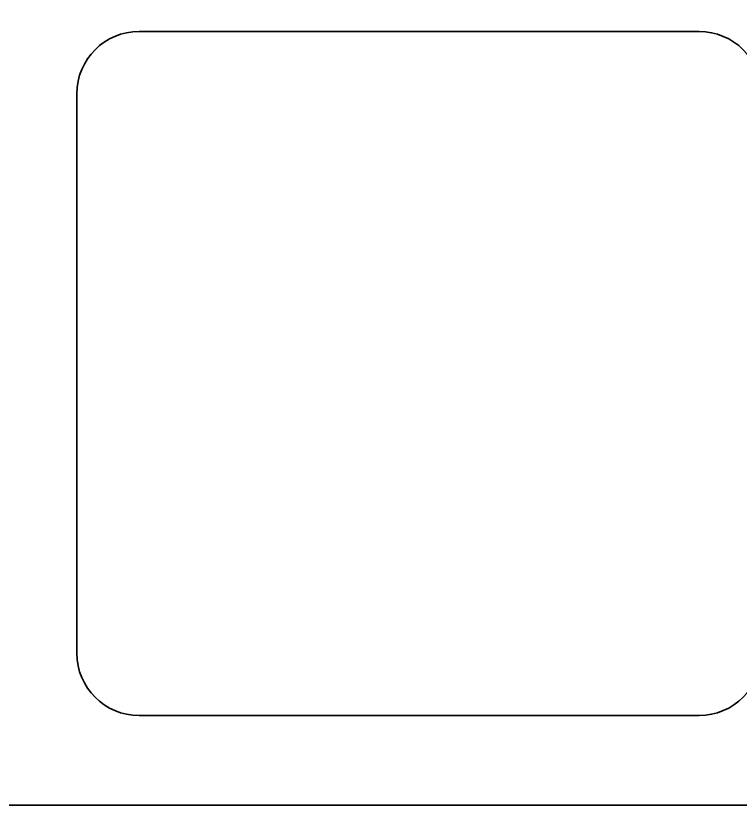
# Model space of a CAD drawing. Extents: x -116 to 2607, y -1189 to 276.
# Drawn here: x 265.6 to 617, y -1188.7 to -805.5 of the extents above; entities that cross this region are included whole.
import ezdxf

# ---------------------------------------------------------------- set-up
doc = ezdxf.new("R2010")
doc.units = 0
doc.header["$MEASUREMENT"] = 0
doc.layers.add('Layer 1', color=7, linetype='Continuous', lineweight=0)

# ---------------------------------------------------------------- blocks, each defined once
blk = doc.blocks.new('Block_6')
at = {"layer": 'Layer 1', "color": 1, "lineweight": 35, "true_color": 0xff0000}
for points in [[(961.63, 275.55), (961.63, 275.55), (-39.12, 275.55), (-39.12, 275.55), (-81.5, 275.55), (-115.85, 241.2), (-115.85, 198.81), (-115.85, 198.81), (-115.85, -1151.79), (-115.85, -1151.79), (-115.85, -1172.18), (-99.32, -1188.72), (-78.93, -1188.72), (-78.93, -1188.72), (1001.44, -1188.72), (1001.44, -1188.72), (1021.83, -1188.72), (1038.37, -1172.18), (1038.37, -1151.79), (1038.37, -1151.79), (1038.37, 198.81), (1038.37, 198.81), (1038.37, 241.2), (1004.01, 275.55), (961.63, 275.55)], [(627.3, -1114.96), (627.3, -1131.66), (613.78, -1145.18), (597.08, -1145.18), (597.08, -1145.18), (325.43, -1145.18), (325.43, -1145.18), (308.74, -1145.18), (295.21, -1131.66), (295.21, -1114.96), (295.21, -1114.96), (295.21, -843.31), (295.21, -843.31), (295.21, -826.62), (308.74, -813.09), (325.43, -813.09), (325.43, -813.09), (597.08, -813.09), (597.08, -813.09), (613.78, -813.09), (627.3, -826.62), (627.3, -843.31), (627.3, -843.31), (627.3, -1114.96), (627.3, -1114.96)]]:
    blk.add_open_spline(points, degree=3, knots=[0, 0, 0, 0, 1, 1, 1, 2, 2, 2, 3, 3, 3, 4, 4, 4, 5, 5, 5, 6, 6, 6, 7, 7, 7, 8, 8, 8, 8], dxfattribs=at)

msp = doc.modelspace()

# ---------------------------------------------------------------- block references
at = {"layer": 'Layer 1'}
msp.add_blockref('Block_6', (0, 0), dxfattribs=at)

doc.saveas('drawing.dxf')
